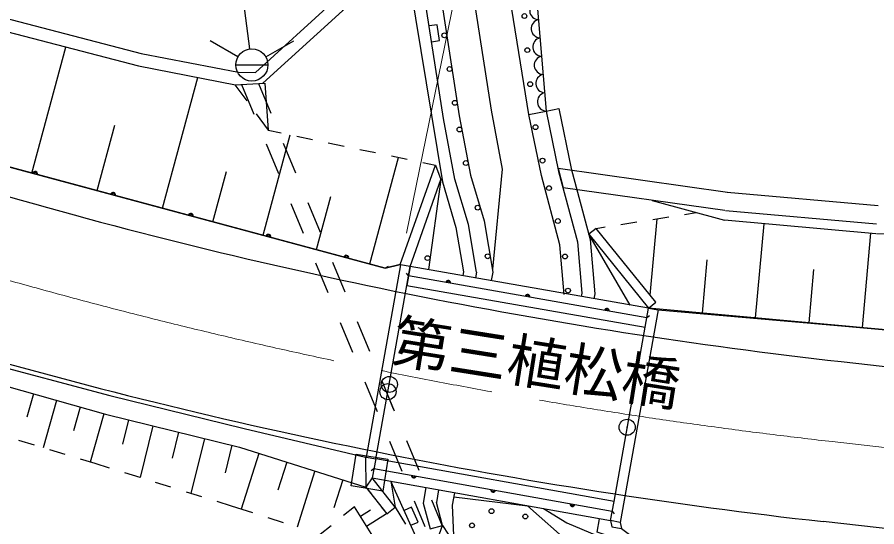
# Model space of a CAD drawing. Units: millimetres, scale not verified. Extents: x 40000 to 680000, y 20000 to 380000.
# Drawn here: x 318299 to 344982, y 304404 to 320229 of the extents above; entities that cross this region are included whole.
import ezdxf
from ezdxf.enums import TextEntityAlignment as Align

# ---------------------------------------------------------------- set-up
doc = ezdxf.new("R2010")
doc.units = ezdxf.units.MM
doc.header["$LTSCALE"] = 1000
doc.header["$PDMODE"] = 32
doc.header["$PDSIZE"] = 500
doc.linetypes.add('CHAIN', pattern=[18.5, 12, -1.5, 3.5, -1.5])
for name, color, linetype, lineweight in [('S-BGD', 7, 'Continuous', 25), ('S-BMK', 2, 'CHAIN', 13), ('S-STR-HTXT', 7, 'Continuous', 13), ('S-STR-STR1', 1, 'Continuous', 25)]:
    doc.layers.add(name, color=color, linetype=linetype, lineweight=lineweight)
doc.layers.add('S-OTRS', color=6, linetype='Continuous')
doc.styles.add('ＭＳ ゴシック', font='')
doc.styles.get('ＭＳ ゴシック').set_extended_font_data('MS Gothic')

msp = doc.modelspace()

# ---------------------------------------------------------------- linework, layer by layer
at = {"layer": 'S-BGD'}
for p, q in [((325519, 319242), (325334, 320675)), ((331330, 319996), (331083, 319958)), ((331407, 319502), (331330, 319996)), ((325150, 318996), (324284, 319496)), ((326016, 318996), (326882, 319496)), ((331160, 319464), (331407, 319502)), ((318752, 315390), (319806, 319303)), ((325083, 318746), (326083, 318746)), ((322810, 314297), (323903, 318355)), ((325053, 318131), (325985, 318178)), ((325053, 318131), (325425, 317627)), ((325258, 318141), (325641, 317217)), ((325788, 318168), (326171, 317244)), ((325985, 318178), (326093, 316721)), ((334180, 317203), (334718, 317315)), ((325721, 317225), (326093, 316721)), ((320781, 314843), (321327, 316872)), ((325932, 313456), (326773, 316578)), ((326093, 316721), (326488, 316638)), ((326977, 316535), (327467, 316433)), ((326024, 316294), (326408, 315370)), ((326554, 316321), (326938, 315397)), ((327956, 316330), (328445, 316227)), ((328935, 316124), (329424, 316022)), ((317442, 315742), (329723, 312435)), ((329240, 312565), (330131, 315873)), ((329913, 315919), (330403, 315816)), ((330892, 315713), (331287, 315630)), ((324371, 313876), (324791, 315437)), ((335088, 315530), (335242, 314933)), ((340348, 314786), (335088, 315530)), ((330493, 312491), (331453, 315187)), ((331453, 315187), (331071, 312390)), ((340268, 314221), (335242, 314933)), ((327586, 313011), (328031, 314665)), ((345025, 314372), (340333, 314788)), ((326791, 314447), (327174, 313523)), ((327321, 314474), (327704, 313550)), ((338009, 314541), (340257, 313921)), ((339015, 314106), (339379, 314163)), ((344975, 313804), (340283, 314220)), ((337040, 313793), (337534, 313871)), ((337950, 311593), (338166, 313971)), ((338028, 313949), (338521, 314027)), ((344949, 313505), (340257, 313921)), ((341220, 310889), (341485, 313812)), ((336269, 313671), (336546, 313715)), ((337330, 311290), (336039, 313486)), ((336041, 313487), (337896, 311190)), ((344534, 310588), (344800, 313518)), ((349311, 313313), (344974, 313503)), ((327558, 312599), (327941, 311676)), ((328088, 312626), (328471, 311703)), ((329723, 312435), (330189, 312547)), ((329815, 312488), (329723, 312435)), ((339567, 311039), (339717, 312692)), ((330441, 312196), (330380, 312282)), ((337844, 310895), (330441, 312196)), ((332149, 312317), (332130, 312203)), ((332555, 312316), (332524, 312134)), ((333062, 312315), (333016, 312048)), ((342877, 310738), (343027, 312395)), ((335828, 311661), (335809, 311557)), ((336231, 311642), (336203, 311488)), ((350489, 310048), (337896, 311190)), ((338193, 311137), (343999, 310636)), ((337931, 310956), (337844, 310895)), ((328324, 310752), (328707, 309829)), ((328854, 310779), (329238, 309855)), ((343999, 310636), (350489, 310048)), ((343875, 309535), (350176, 308826)), ((329091, 308905), (329474, 307981)), ((329621, 308932), (330004, 308008)), ((329983, 308059), (329696, 308752)), ((318801, 308531), (318597, 307809)), ((319523, 308327), (319106, 306856)), ((320258, 308119), (320050, 307383)), ((320993, 307910), (320569, 306412)), ((321749, 307723), (321563, 306967)), ((322506, 307537), (322111, 305933)), ((323308, 307340), (323111, 306538)), ((324110, 307143), (323692, 305440)), ((318832, 306939), (318354, 307085)), ((324961, 306934), (324752, 306082)), ((329857, 307058), (330241, 306134)), ((330388, 307085), (330771, 306161)), ((319789, 306649), (319311, 306794)), ((325802, 306685), (325254, 304951)), ((328663, 305672), (328820, 306660)), ((328820, 306660), (329807, 306503)), ((320721, 306366), (320268, 306503)), ((321163, 306228), (320721, 306366)), ((326668, 306411), (326394, 305544)), ((329807, 306503), (329650, 305515)), ((322118, 305930), (321641, 306079)), ((327535, 306137), (326985, 304395)), ((329287, 306155), (329374, 306216)), ((329374, 306216), (336771, 304891)), ((323073, 305633), (322595, 305782)), ((328406, 305861), (328131, 304990)), ((330034, 305012), (329321, 305920)), ((329897, 305816), (330034, 305012)), ((329650, 305515), (328663, 305672)), ((329121, 305635), (329292, 305418)), ((330987, 305622), (330903, 305138)), ((331381, 305552), (331312, 305157)), ((324027, 305336), (323550, 305484)), ((331873, 305463), (331805, 305071)), ((331851, 305337), (334139, 305057)), ((324947, 305049), (324505, 305187)), ((325613, 304835), (324947, 305049)), ((328770, 305029), (328432, 304754)), ((329600, 305024), (329771, 304806)), ((329771, 304806), (330034, 305012)), ((330034, 305012), (330352, 304489)), ((330539, 305009), (330311, 304905)), ((330745, 304553), (330539, 305009)), ((330624, 305210), (330957, 304409)), ((331154, 305237), (331487, 304436)), ((331505, 304441), (331312, 305157)), ((331805, 305071), (331854, 303902)), ((335491, 303854), (334139, 305057)), ((328952, 304736), (329263, 304929)), ((329146, 304425), (329766, 304812)), ((334631, 304969), (335359, 304527)), ((336771, 304891), (336832, 304804)), ((326565, 304530), (326089, 304683)), ((330518, 304450), (330745, 304553)), ((337014, 304542), (337054, 304346)), ((350231, 303788), (343316, 304566)), ((328044, 304438), (327707, 304163)), ((331234, 303703), (331505, 304441)), ((331505, 304441), (331854, 303902))]:
    msp.add_line(p, q, dxfattribs=at)
for points in [[(334180, 317203), (333394, 322096), (331741, 327282), (329613, 334508), (330511, 340105)], [(330807, 340058), (329920, 334527), (332472, 327574), (334432, 320722), (334718, 317315)], [(327906, 339188), (328715, 334881), (330273, 327990), (332180, 322663), (333008, 317341), (333357, 315507), (333048, 312400)], [(299774, 326349), (302073, 324348), (322152, 319104), (325167, 318521), (325700, 318510), (328129, 320726), (328799, 321322), (330346, 322759), (330618, 322466), (329068, 321026), (328397, 320429), (325927, 318175)], [(299714, 325977), (301982, 324002), (301972, 323961), (322064, 318714), (325072, 318132)], [(330189, 312547), (329723, 312435), (300753, 320236), (294302, 322415), (294173, 322394)], [(332555, 312316), (332306, 313788), (331888, 315203), (331530, 317085), (330713, 322337)], [(331206, 322416), (332023, 317170), (332374, 315321), (332794, 313901), (333062, 312315)], [(330318, 322274), (331497, 315113), (331916, 313697), (332149, 312317)], [(334718, 317315), (335110, 317396), (335496, 315534), (336085, 313324), (336231, 311642)], [(334718, 317315), (335106, 315442), (335689, 313255), (335828, 311661)], [(335280, 311613), (335146, 313160), (334571, 315315), (334180, 317203)], [(330189, 312547), (331287, 315630), (331453, 315187)], [(337896, 311190), (338125, 311376), (336269, 313671), (336039, 313486)], [(311406, 272427), (311298, 273162), (311145, 274188), (310146, 279931), (308682, 287784), (306710, 296341), (304072, 303699), (301903, 308741), (301680, 309548), (301613, 311080), (301931, 311869), (302365, 311760), (303811, 310059), (305458, 311053), (305002, 312292), (305309, 312709), (321179, 308481), (325340, 307458), (329112, 306565)], [(305374, 312332), (321036, 307898), (325197, 306876), (329121, 305635)], [(329112, 306565), (329121, 305635), (329771, 304806), (330034, 305012), (329321, 305920), (329121, 305635)], [(331234, 303703), (330931, 303538), (329897, 305817)], [(362788, 284395), (361124, 284333), (357119, 287215), (353904, 289220), (351611, 290899), (350304, 291581), (342409, 296517), (341913, 296700), (338950, 298130), (334992, 299659), (332426, 300643), (330757, 301744), (330581, 302122), (328770, 305029)], [(330903, 305138), (331119, 304337), (331505, 304441)], [(335359, 304527), (341345, 302006), (345120, 299759), (356166, 292718), (358641, 290624), (364500, 286547)], [(337913, 303705), (336302, 304233), (336378, 304656)], [(336718, 304595), (336759, 304398), (337054, 304346), (337913, 303705)]]:
    msp.add_lwpolyline(points, dxfattribs=at)
for centre, radius in [((334044, 320264), 75), ((331558, 319666), 75), ((325583, 318746), 500), ((334133, 319207), 75), ((331721, 318618), 75), ((334222, 318150), 75), ((331884, 317570), 75), ((332027, 316741), 75), ((334389, 316813), 75), ((332225, 315699), 75), ((334604, 315775), 75), ((334806, 314922), 75), ((332593, 314315), 75), ((335079, 313898), 75), ((331035, 312748), 75), ((332903, 312805), 75), ((335303, 312796), 75), ((335395, 311739), 75), ((333022, 304889), 75), ((334070, 304722), 75), ((332415, 304448), 75)]:
    msp.add_circle(centre, radius, dxfattribs=at)
for centre, radius, start, end in [((334493, 320441), 287, 102.2862, 267.3379), ((334541, 319873), 287, 102.2862, 267.3379), ((334588, 319305), 287, 102.2862, 267.3379), ((334636, 318737), 287, 102.2862, 267.3379), ((334684, 318170), 287, 102.2862, 267.3379), ((334732, 317602), 287, 102.2862, 267.3379), ((318859, 315361), 75, 344.9287, 164.9287), ((318859, 315361), 60, 344.9287, 164.9287), ((318859, 315361), 50, 344.9287, 164.9287), ((318859, 315361), 50, 344.9287, 164.9287), ((318859, 315361), 50, 344.9287, 164.9287), ((318859, 315361), 50, 344.9287, 164.9287), ((361476, 466048), 157500, 253.6714, 263.58382), ((321273, 314711), 75, 344.9287, 164.9287), ((321273, 314711), 60, 344.9287, 164.9287), ((321273, 314711), 50, 344.9287, 164.9287), ((321273, 314711), 50, 344.9287, 164.9287), ((321273, 314711), 50, 344.9287, 164.9287), ((321273, 314711), 50, 344.9287, 164.9287), ((323687, 314061), 75, 344.9287, 164.9287), ((323687, 314061), 60, 344.9287, 164.9287), ((323687, 314061), 50, 344.9287, 164.9287), ((323687, 314061), 50, 344.9287, 164.9287), ((323687, 314061), 50, 344.9287, 164.9287), ((323687, 314061), 50, 344.9287, 164.9287), ((326101, 313411), 75, 344.9287, 164.9287), ((326101, 313411), 60, 344.9287, 164.9287), ((326101, 313411), 50, 344.9287, 164.9287), ((326101, 313411), 50, 344.9287, 164.9287), ((326101, 313411), 50, 344.9287, 164.9287), ((326101, 313411), 50, 344.9287, 164.9287), ((328515, 312760), 75, 344.9287, 164.9287), ((328515, 312760), 60, 344.9287, 164.9287), ((328515, 312760), 50, 344.9287, 164.9287), ((328515, 312760), 50, 344.9287, 164.9287), ((328515, 312760), 50, 344.9287, 164.9287), ((328515, 312760), 50, 344.9287, 164.9287), ((331680, 311978), 75, 350.0332, 170.0332), ((331680, 311978), 60, 350.0332, 170.0332), ((331680, 311978), 50, 350.0332, 170.0332), ((331680, 311978), 50, 350.0332, 170.0332), ((331680, 311978), 50, 350.0332, 170.0332), ((331680, 311978), 50, 350.0332, 170.0332), ((334142, 311545), 75, 350.0332, 170.0332), ((334142, 311545), 60, 350.0332, 170.0332), ((334142, 311545), 50, 350.0332, 170.0332), ((334142, 311545), 50, 350.0332, 170.0332), ((334142, 311545), 50, 350.0332, 170.0332), ((334142, 311545), 50, 350.0332, 170.0332), ((336605, 311112), 75, 350.0332, 170.0332), ((336605, 311112), 60, 350.0332, 170.0332), ((336605, 311112), 50, 350.0332, 170.0332), ((336605, 311112), 50, 350.0332, 170.0332), ((336605, 311112), 50, 350.0332, 170.0332), ((336605, 311112), 50, 350.0332, 170.0332), ((330704, 310334), 250, 259.8785, 79.8785), ((361476, 466048), 162500, 253.6714, 263.58382), ((330612, 305994), 75, 169.8424, 349.8424), ((330612, 305994), 60, 169.8424, 349.8424), ((330612, 305994), 50, 169.8424, 349.8424), ((330612, 305994), 50, 169.8424, 349.8424), ((330612, 305994), 50, 169.8424, 349.8424), ((330612, 305994), 50, 169.8424, 349.8424), ((333073, 305553), 75, 169.8424, 349.8424), ((333073, 305553), 60, 169.8424, 349.8424), ((333073, 305553), 50, 169.8424, 349.8424), ((333073, 305553), 50, 169.8424, 349.8424), ((333073, 305553), 50, 169.8424, 349.8424), ((333073, 305553), 50, 169.8424, 349.8424), ((335533, 305112), 75, 169.8424, 349.8424), ((335533, 305112), 60, 169.8424, 349.8424), ((335533, 305112), 50, 169.8424, 349.8424), ((335533, 305112), 50, 169.8424, 349.8424), ((335533, 305112), 50, 169.8424, 349.8424), ((335533, 305112), 50, 169.8424, 349.8424)]:
    msp.add_arc(centre, radius, start, end, dxfattribs=at)
for p in [(329851, 308825), (329808, 308601), (337232, 307495)]:
    msp.add_point(p, dxfattribs=at)
at = {"layer": 'S-BMK'}
msp.add_line((343596, 307050), (373875, 303645), dxfattribs=at)
msp.add_arc((361476, 466048), 160000, 253.6714, 263.58382, dxfattribs=at)
at = {"layer": 'S-OTRS'}
for p in [(329851, 308825), (337232, 307495)]:
    msp.add_point(p, dxfattribs=at)
at = {"layer": 'S-STR-HTXT'}
msp.add_line((330388, 313526), (338039, 351064), dxfattribs=at)
at = {"layer": 'S-STR-STR1'}
for points in [[(329132, 306564), (329427, 306511), (330389, 311900), (330493, 312491), (330199, 312543)], [(337792, 310599), (337896, 311190), (330493, 312491), (330389, 311900)], [(329427, 306511), (329321, 305920), (336718, 304595), (336824, 305186)]]:
    msp.add_lwpolyline(points, close=True, dxfattribs=at)
msp.add_lwpolyline([(336824, 305186), (337792, 310599), (337896, 311190), (338193, 311137), (337014, 304542), (336718, 304595)], dxfattribs=at)

# ---------------------------------------------------------------- texts
at = {"layer": 'S-BGD', "style": 'ＭＳ ゴシック'}
msp.add_text('第三植松橋', height=1320, rotation=350.971, dxfattribs=at).set_placement((334419, 309497), align=Align.MIDDLE_CENTER)

doc.saveas('drawing.dxf')
